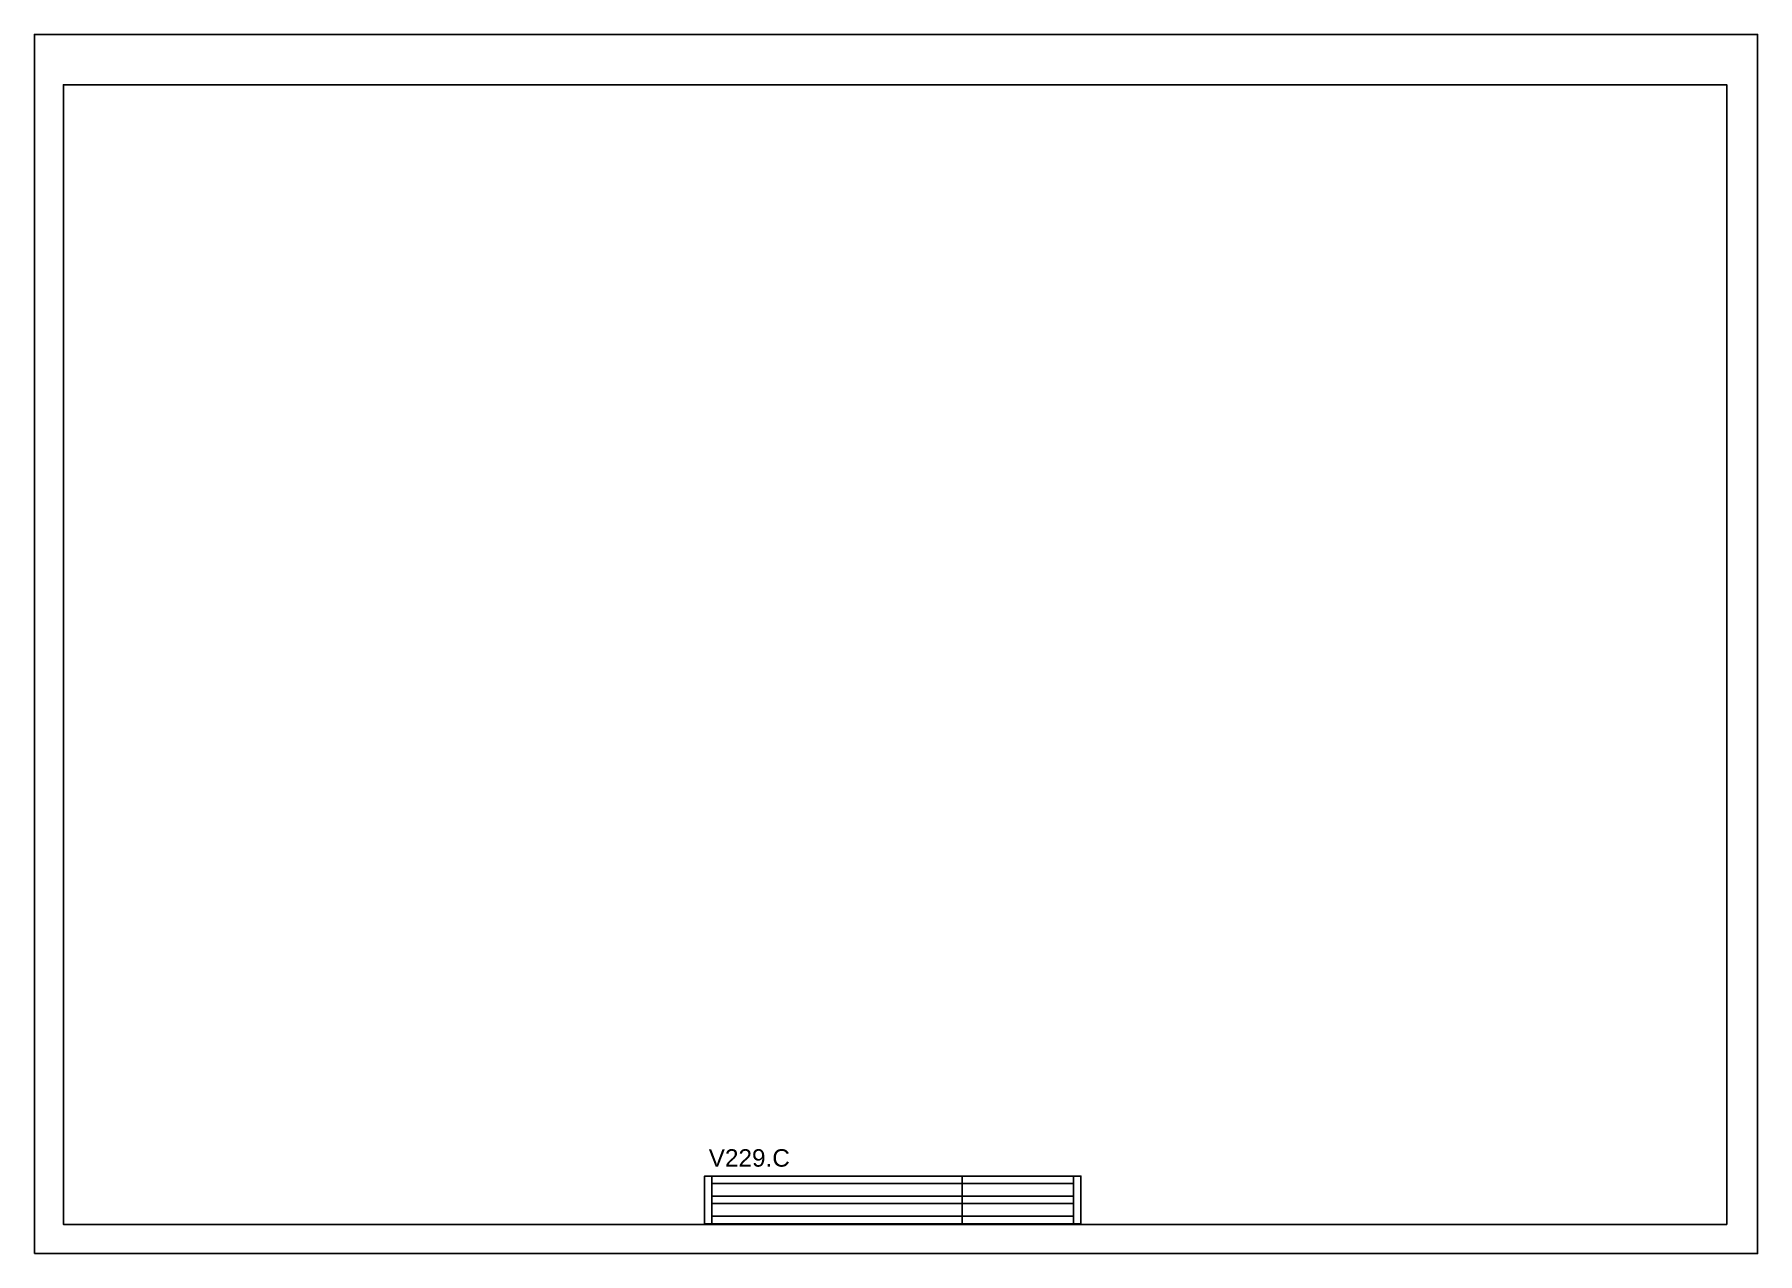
# Paper-space layout '10' of a CAD drawing. Extents: x 0 to 297, y 0 to 210.
# The model-space entities are those that its viewports show. They can reach past a viewport. Long polylines and large blocks are cut down to what shows.
import ezdxf

# ---------------------------------------------------------------- set-up
doc = ezdxf.new("R2010")
doc.units = 0
for name, color, linetype in [('NOMENCLATURA', 7, 'Continuous'), ('Painéis', 200, 'Continuous'), ('SARR_2.2x7', 40, 'Continuous')]:
    doc.layers.add(name, color=color, linetype=linetype)
doc.styles.get("Standard").update_dxf_attribs({"font": 'arial.ttf'})

msp = doc.modelspace()

# ---------------------------------------------------------------- linework, layer by layer
at = {"layer": 'Painéis'}
for points in [[(2390.9, 15590.6), (2146.9, 15590.6), (2146.9, 15635.6), (2390.9, 15635.6)], [(2390.9, 15635.6), (2503.4, 15635.6), (2503.4, 15590.6), (2390.9, 15590.6)]]:
    msp.add_lwpolyline(points, close=True, dxfattribs=at)
at = {"layer": 'SARR_2.2x7', "linetype": 'Continuous'}
for p, q in [((2153.9, 15635.6), (2153.9, 15590.6)), ((2390.9, 15628.6), (2153.9, 15628.6)), ((2496.4, 15628.6), (2390.9, 15628.6)), ((2496.4, 15635.6), (2496.4, 15590.6)), ((2153.9, 15616.6), (2390.9, 15616.6)), ((2153.9, 15609.6), (2390.9, 15609.6)), ((2390.9, 15616.6), (2496.4, 15616.6)), ((2390.9, 15609.6), (2496.4, 15609.6)), ((2153.9, 15597.6), (2390.9, 15597.6)), ((2390.9, 15597.6), (2496.4, 15597.6))]:
    msp.add_line(p, q, dxfattribs=at)

# ---------------------------------------------------------------- texts
at = {"layer": 'NOMENCLATURA', "linetype": 'Continuous'}
msp.add_text('V229.C', height=16.5, dxfattribs=at).set_placement((2150.9, 15644.6))

psp = doc.layouts.new('10')

# ---------------------------------------------------------------- linework, layer by layer
for points in [[(0, 0), (297, 0), (297, 210), (0, 210)], [(291.7, 5), (5, 5), (5, 201.35), (291.7, 201.35)]]:
    psp.add_lwpolyline(points, close=True)

# ---------------------------------------------------------------- viewports
at = {"layer": 'Defpoints'}
psp.add_viewport(center=(148.35, 103.17), size=(286.7, 196.3459), view_center_point=(2327.48, 16129.37), view_height=1079.0914, dxfattribs=at)

doc.saveas('drawing.dxf')
